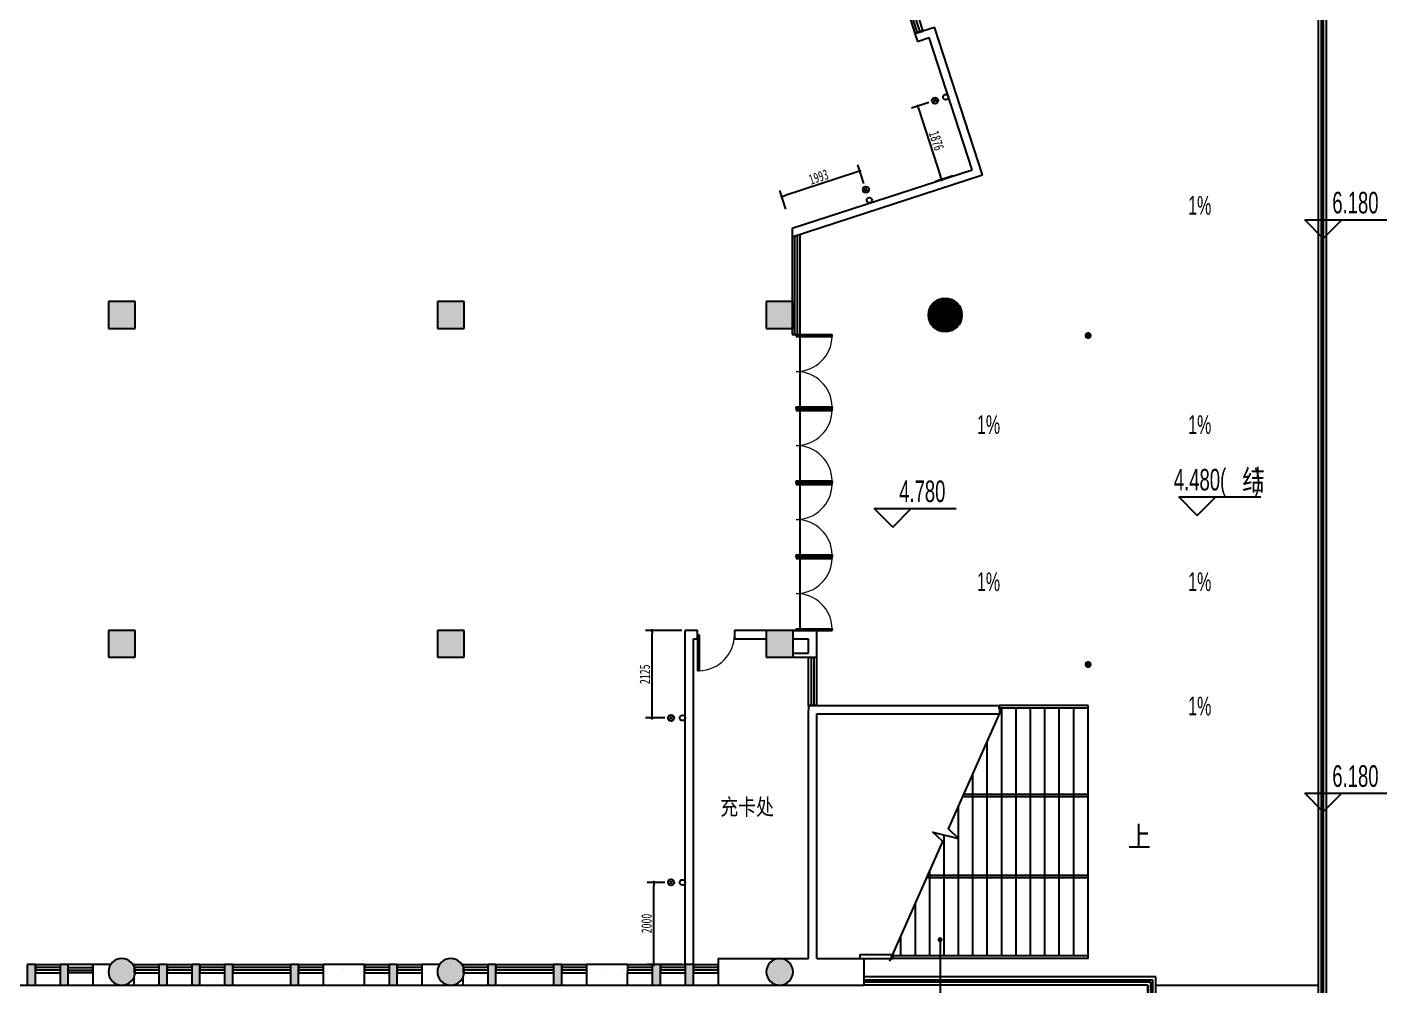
# Model space of a CAD drawing. Header units: inches. Extents: x 871252 to 1312932, y -88801 to 86720.
# Drawn here: x 1079443 to 1112508, y -62343 to -39028 of the extents above; entities that cross this region are included whole.
import ezdxf

# ---------------------------------------------------------------- set-up
doc = ezdxf.new("R2010")
doc.units = ezdxf.units.IN
doc.header["$MEASUREMENT"] = 0
doc.linetypes.add('DASH', pattern=[0.35, 0.25, -0.1])
for name, color, linetype in [('0-雨水', 141, 'Continuous'), ('COLUMN', 6, 'Continuous'), ('CURTWALL', 4, 'Continuous'), ('DIM_ELEV', 3, 'Continuous'), ('DIM_LEAD', 153, 'Continuous'), ('DIM_SYMB', 3, 'Continuous'), ('HANDRAIL', 3, 'Continuous'), ('LG', 84, 'Continuous'), ('LVTRY', 6, 'Continuous'), ('PUB_HATCH', 8, 'Continuous'), ('PUB_TEXT', 151, 'Continuous'), ('STAIR', 6, 'Continuous'), ('WALL', 7, 'Continuous'), ('WINDOW', 3, 'Continuous'), ('供排水', 4, 'Continuous'), ('电位', 1, 'Continuous')]:
    doc.layers.add(name, color=color, linetype=linetype)
doc.styles.add('_TCH_DIM', font='stylu.ttf')
doc.styles.get("Standard").update_dxf_attribs({"font": '', "width": 0.7, "height": 250})
doc.styles.get('Standard').set_extended_font_data('NSimSun')
doc.dimstyles.new('电路', dxfattribs={"dimscale": 80, "dimtxt": 2.5, "dimasz": 1, "dimexe": 2, "dimexo": 1, "dimtad": 1, "dimdec": 0, "dimtxsty": 'Standard', "dimblk": 'DOT', "dimcen": 1, "dimclrd": 6, "dimclre": 6, "dimclrt": 6, "dimadec": 0, "dimazin": 0, "dimtfac": 1, "dimtdec": 0, "dimtmove": 0, "dimatfit": 3, "dimfxl": 0, "dimarcsym": 0})

# ---------------------------------------------------------------- blocks, each defined once
blk = doc.blocks.new('$DorLib2D$00000002')
for p, q in [((-0.5, 0), (-0.5, 0.4875)), ((-0.475, 0.4875), (-0.5, 0.4875)), ((-0.475, 0), (-0.475, 0.4875)), ((0.475, 0), (0.475, 0.4875)), ((0.475, 0.4875), (0.5, 0.4875)), ((0.5, 0), (0.5, 0.4875)), ((-0.5, 0), (-0.475, 0)), ((0.5, 0), (0.475, 0))]:
    blk.add_line(p, q)
at = {"lineweight": 13}
for centre, start, end in [((-0.4875, 0), 0, 88.53072), ((0.4875, 0), 91.46928, 180)]:
    blk.add_arc(centre, 0.4875, start, end, dxfattribs=at)
blk = doc.blocks.new('$DorLib2D$00000001')
for p, q in [((0.45, 0.975), (0.5, 0.975)), ((0.45, 0), (0.45, 0.975)), ((0.5, 0), (0.5, 0.975)), ((0.5, 0), (0.45, 0))]:
    blk.add_line(p, q)
at = {"lineweight": 13}
blk.add_arc((0.475, 0), 0.975, 91.4693, 180, dxfattribs=at)
blk = doc.blocks.new('$TCHSYS$WIN2D')
for p, q in [((-0.5, 0.5), (0.5, 0.5)), ((-0.5, 0.5), (-0.5, -0.5)), ((0.5, 0.5), (0.5, -0.5)), ((0.5, 0.167), (-0.5, 0.167)), ((0.5, -0.167), (-0.5, -0.167)), ((-0.5, -0.5), (0.5, -0.5))]:
    blk.add_line(p, q)
blk = doc.blocks.new('_YZH')
blk.add_circle((0, 0), 0.5)
at = {"layer": 'PUB_HATCH', "const_width": 0.5}
blk.add_lwpolyline([(-0.25, 0, 1), (0.25, 0, 1)], format="xyb", close=True, dxfattribs=at)
blk = doc.blocks.new('A$C4B041D0B')
at = {"layer": '供排水', "color": 14}
for p, q in [((393, 128), (287, 22)), ((287, 128), (393, 22))]:
    blk.add_line(p, q, dxfattribs=at)
at = {"layer": '供排水'}
for centre, radius in [((65, 75), 65.2), ((340, 75), 75)]:
    blk.add_circle(centre, radius, dxfattribs=at)
blk = doc.blocks.new('_DOT')
at = {"color": 0, "linetype": 'ByBlock'}
blk.add_line((-0.5, 0), (-1, 0), dxfattribs=at)
at = {"color": 0, "linetype": 'ByBlock', "const_width": 0.5}
blk.add_lwpolyline([(-0.25, 0, 1), (0.25, 0, 1)], format="xyb", close=True, dxfattribs=at)
blk = doc.blocks.new('*D437')
at = {"layer": 'Defpoints', "color": 0, "transparency": 16777216}
for p in [(1094681, -59828), (1095028, -59828), (1095443, -61828)]:
    blk.add_point(p, dxfattribs=at)
at = {"layer": '电位', "color": 6, "lineweight": -2, "transparency": 16777216}
for p, q in [((1094948, -59828), (1094521, -59828)), ((1094681, -61748), (1094681, -59908)), ((1095363, -61828), (1094521, -61828))]:
    blk.add_line(p, q, dxfattribs=at)
at = {"layer": '电位', "color": 6, "lineweight": -2, "transparency": 16777216, "xscale": 80, "yscale": 80, "zscale": 80}
for p, rotation in [((1094681, -59828), 90), ((1094681, -61828), 270)]:
    blk.add_blockref('_DOT', p, dxfattribs=dict(at, rotation=rotation))
at = {"layer": '电位', "color": 6, "transparency": 16777216, "insert": (1094506, -60828), "char_height": 250, "attachment_point": 5, "rotation": 90}
blk.add_mtext('2000', dxfattribs=at)
blk = doc.blocks.new('*D438')
at = {"layer": 'Defpoints', "color": 0, "transparency": 16777216}
for p in [(1094640, -53703), (1095443, -53703), (1095028, -55828)]:
    blk.add_point(p, dxfattribs=at)
at = {"layer": '电位', "color": 6, "lineweight": -2, "transparency": 16777216}
for p, q in [((1095363, -53703), (1094480, -53703)), ((1094640, -55748), (1094640, -53783)), ((1094948, -55828), (1094480, -55828))]:
    blk.add_line(p, q, dxfattribs=at)
at = {"layer": '电位', "color": 6, "lineweight": -2, "transparency": 16777216, "xscale": 80, "yscale": 80, "zscale": 80}
for p, rotation in [((1094640, -53703), 90), ((1094640, -55828), 270)]:
    blk.add_blockref('_DOT', p, dxfattribs=dict(at, rotation=rotation))
at = {"layer": '电位', "color": 6, "transparency": 16777216, "insert": (1094465, -54766), "char_height": 250, "attachment_point": 5, "rotation": 90}
blk.add_mtext('2125', dxfattribs=at)
blk = doc.blocks.new('*D440')
at = {"layer": 'Defpoints', "color": 0, "transparency": 16777216}
for p in [(1101450, -40837), (1102030, -42622), (1101681, -42735)]:
    blk.add_point(p, dxfattribs=at)
at = {"layer": '电位', "color": 6, "lineweight": -2, "transparency": 16777216}
for p, q in [((1101374, -40862), (1100949, -41000)), ((1101126, -41026), (1101657, -42659)), ((1101954, -42646), (1101529, -42784))]:
    blk.add_line(p, q, dxfattribs=at)
at = {"layer": '电位', "color": 6, "lineweight": -2, "transparency": 16777216, "xscale": 80, "yscale": 80, "zscale": 80}
for p, rotation in [((1101102, -40950), 108.0000000536216), ((1101681, -42735), 288.0000000536216)]:
    blk.add_blockref('_DOT', p, dxfattribs=dict(at, rotation=rotation))
at = {"layer": '电位', "color": 6, "transparency": 16777216, "insert": (1101558, -41788), "char_height": 250, "attachment_point": 5, "rotation": 288}
blk.add_mtext('1876', dxfattribs=at)
blk = doc.blocks.new('*D441')
at = {"layer": 'Defpoints', "color": 0, "transparency": 16777216}
for p in [(1099815, -42905), (1097798, -43148), (1097921, -43526)]:
    blk.add_point(p, dxfattribs=at)
at = {"layer": '电位', "color": 6, "lineweight": -2, "transparency": 16777216}
for p, q in [((1099615, -42552), (1097874, -43123)), ((1099790, -42829), (1099641, -42375)), ((1097896, -43450), (1097748, -42996))]:
    blk.add_line(p, q, dxfattribs=at)
at = {"layer": '电位', "color": 6, "lineweight": -2, "transparency": 16777216, "xscale": 80, "yscale": 80, "zscale": 80}
for p, rotation in [((1099691, -42527), 18.15890514899345), ((1097798, -43148), 198.1589051489935)]:
    blk.add_blockref('_DOT', p, dxfattribs=dict(at, rotation=rotation))
at = {"layer": '电位', "color": 6, "transparency": 16777216, "insert": (1098690, -42671), "char_height": 250, "attachment_point": 5, "rotation": 18.1589}
blk.add_mtext('1993', dxfattribs=at)

msp = doc.modelspace()

# ---------------------------------------------------------------- hatches: boundary and pattern name
at = {"layer": '0-雨水'}
h = msp.add_hatch(color=256, dxfattribs=at)
edge = h.paths.add_edge_path()
edge.add_arc((1105243.2, -46528), 75, 0, 180, ccw=False)
edge.add_arc((1105243.2, -46528), 75, -180, 0, ccw=False)
h = msp.add_hatch(color=256, dxfattribs=at)
edge = h.paths.add_edge_path()
edge.add_arc((1105243.2, -54528), 75, 0, 180, ccw=False)
edge.add_arc((1105243.2, -54528), 75, -180, 0, ccw=False)
at = {"layer": 'PUB_HATCH'}
for points in [[(1082068.2, -46352.6), (1082068.2, -45702.6), (1081418.2, -45702.6), (1081418.2, -46352.6)], [(1090068.1, -46352.6), (1090068.1, -45702.6), (1089418.1, -45702.6), (1089418.1, -46352.6)], [(1098068.1, -46352.6), (1098068.1, -45702.6), (1097418.1, -45702.6), (1097418.1, -46352.6)], [(1082068.3, -54353), (1082068.3, -53703), (1081418.3, -53703), (1081418.3, -54353)], [(1090068.1, -54353), (1090068.1, -53703), (1089418.1, -53703), (1089418.1, -54353)], [(1098068.1, -54353), (1098068.1, -53703), (1097418.1, -53703), (1097418.1, -54353)], [(1079643.2, -62328), (1079643.2, -61828), (1079443.2, -61828), (1079443.2, -62328)], [(1080443.2, -62328), (1080443.2, -61828), (1080243.2, -61828), (1080243.2, -62328)], [(1082068.3, -62003, 1), (1081418.3, -62003, 1)], [(1082843.2, -62328), (1082843.2, -61828), (1082643.2, -61828), (1082643.2, -62328)], [(1083643.2, -62328), (1083643.2, -61828), (1083443.2, -61828), (1083443.2, -62328)], [(1084443.2, -62328), (1084443.2, -61828), (1084243.2, -61828), (1084243.2, -62328)], [(1086043.2, -62328), (1086043.2, -61828), (1085843.2, -61828), (1085843.2, -62328)], [(1088443.2, -62328), (1088443.2, -61828), (1088243.2, -61828), (1088243.2, -62328)], [(1090068.1, -62003, 1), (1089418.1, -62003, 1)], [(1090843.2, -62328), (1090843.2, -61828), (1090643.2, -61828), (1090643.2, -62328)], [(1092443.2, -62328), (1092443.2, -61828), (1092243.2, -61828), (1092243.2, -62328)], [(1094843.2, -62328), (1094843.2, -61828), (1094643.2, -61828), (1094643.2, -62328)], [(1095643.2, -62328), (1095643.2, -61828), (1095443.2, -61828), (1095443.2, -62328)], [(1098068.1, -62003, 1), (1097418.1, -62003, 1)]]:
    msp.add_hatch(color=256, dxfattribs=at).paths.add_polyline_path(points)

# ---------------------------------------------------------------- linework, layer by layer
msp.add_line((1106893.2, -62328), (1110843.2, -62328))
at = {"layer": '0-雨水', "const_width": 20}
for points in [[(1105168.2, -46528, -1), (1105318.2, -46528, -1), (1105168.2, -46528, -1)], [(1105168.2, -54528, -1), (1105318.2, -54528, -1), (1105168.2, -54528, -1)]]:
    msp.add_lwpolyline(points, format="xyb", dxfattribs=at)
at = {"layer": 'COLUMN'}
for p, q in [((1082068.2, -45702.6), (1081418.2, -45702.6)), ((1081418.2, -45702.6), (1081418.2, -46352.6)), ((1082068.2, -46352.6), (1082068.2, -45702.6)), ((1090068.1, -45702.6), (1089418.1, -45702.6)), ((1089418.1, -45702.6), (1089418.1, -46352.6)), ((1090068.1, -46352.6), (1090068.1, -45702.6)), ((1098068.1, -45702.6), (1097418.1, -45702.6)), ((1097418.1, -45702.6), (1097418.1, -46352.6)), ((1098068.1, -46352.6), (1098068.1, -45702.6)), ((1081418.2, -46352.6), (1082068.2, -46352.6)), ((1089418.1, -46352.6), (1090068.1, -46352.6)), ((1097418.1, -46352.6), (1098068.1, -46352.6)), ((1082068.3, -53703), (1081418.3, -53703)), ((1081418.3, -53703), (1081418.3, -54353)), ((1082068.3, -54353), (1082068.3, -53703)), ((1090068.1, -53703), (1089418.1, -53703)), ((1089418.1, -53703), (1089418.1, -54353)), ((1090068.1, -54353), (1090068.1, -53703)), ((1098068.1, -53703), (1097418.1, -53703)), ((1097418.1, -53703), (1097418.1, -54353)), ((1098068.1, -54353), (1098068.1, -53703)), ((1081418.3, -54353), (1082068.3, -54353)), ((1089418.1, -54353), (1090068.1, -54353)), ((1097418.1, -54353), (1098068.1, -54353)), ((1079643.2, -61828), (1079443.2, -61828)), ((1079443.2, -61828), (1079443.2, -62328)), ((1079643.2, -62328), (1079643.2, -61828)), ((1080443.2, -61828), (1080243.2, -61828)), ((1080243.2, -61828), (1080243.2, -62328)), ((1080443.2, -62328), (1080443.2, -61828)), ((1082843.2, -61828), (1082643.2, -61828)), ((1082643.2, -61828), (1082643.2, -62328)), ((1082843.2, -62328), (1082843.2, -61828)), ((1083643.2, -61828), (1083443.2, -61828)), ((1083443.2, -61828), (1083443.2, -62328)), ((1083643.2, -62328), (1083643.2, -61828)), ((1084443.2, -61828), (1084243.2, -61828)), ((1084243.2, -61828), (1084243.2, -62328)), ((1084443.2, -62328), (1084443.2, -61828)), ((1086043.2, -61828), (1085843.2, -61828)), ((1085843.2, -61828), (1085843.2, -62328)), ((1086043.2, -62328), (1086043.2, -61828)), ((1087643.2, -61828), (1086643.2, -61828)), ((1087643.2, -62328), (1087643.2, -61828)), ((1088443.2, -61828), (1088243.2, -61828)), ((1088243.2, -61828), (1088243.2, -62328)), ((1088443.2, -62328), (1088443.2, -61828)), ((1090843.2, -61828), (1090643.2, -61828)), ((1090643.2, -61828), (1090643.2, -62328)), ((1090843.2, -62328), (1090843.2, -61828)), ((1092443.2, -61828), (1092243.2, -61828)), ((1092243.2, -61828), (1092243.2, -62328)), ((1092443.2, -62328), (1092443.2, -61828)), ((1094043.2, -61828), (1093043.2, -61828)), ((1094843.2, -61828), (1094643.2, -61828)), ((1094643.2, -61828), (1094643.2, -62328)), ((1094843.2, -62328), (1094843.2, -61828)), ((1095643.2, -61828), (1095443.2, -61828)), ((1095443.2, -61828), (1095443.2, -62328)), ((1095643.2, -62328), (1095643.2, -61828)), ((1086643.2, -62028), (1086643.2, -62328)), ((1093043.2, -62028), (1093043.2, -62328)), ((1094043.2, -62328), (1094043.2, -62028)), ((1079443.2, -62328), (1079643.2, -62328)), ((1080243.2, -62328), (1080443.2, -62328)), ((1082643.2, -62328), (1082843.2, -62328)), ((1083443.2, -62328), (1083643.2, -62328)), ((1084243.2, -62328), (1084443.2, -62328)), ((1085843.2, -62328), (1086043.2, -62328)), ((1086643.2, -62328), (1087643.2, -62328)), ((1088243.2, -62328), (1088443.2, -62328)), ((1090643.2, -62328), (1090843.2, -62328)), ((1092243.2, -62328), (1092443.2, -62328)), ((1093043.2, -62328), (1094043.2, -62328)), ((1094643.2, -62328), (1094843.2, -62328)), ((1095443.2, -62328), (1095643.2, -62328))]:
    msp.add_line(p, q, dxfattribs=at)
msp.add_circle((1101767.7, -46028), 408.9, dxfattribs=at)
for centre, start, end in [((1081743.3, -62003), 0, 180), ((1089743.1, -62003), 0, 180), ((1097743.1, -62003), 0, 180), ((1081743.3, -62003), 180, 0), ((1089743.1, -62003), 180, 0), ((1097743.1, -62003), 180, 0)]:
    msp.add_arc(centre, 325, start, end, dxfattribs=at)
at = {"layer": 'CURTWALL'}
for p, q in [((1098043.2, -44127.2), (1098043.2, -46503)), ((1098109.8, -46503), (1098109.8, -44105.6)), ((1098176.5, -46503), (1098176.5, -44083.9)), ((1098243.2, -46503), (1098243.2, -44062.3)), ((1098043.2, -46503), (1098243.2, -46503)), ((1098243.2, -53703), (1098043.2, -53703)), ((1086743.2, -61928), (1086743.2, -61928)), ((1087143.2, -61928), (1087143.2, -61928)), ((1087543.2, -61928), (1087543.2, -61928)), ((1093143.2, -61928), (1093143.2, -61928)), ((1093543.2, -61928), (1093543.2, -61928)), ((1093943.2, -61928), (1093943.2, -61928))]:
    msp.add_line(p, q, dxfattribs=at)
at = {"layer": 'DIM_ELEV'}
for p, q in [((1110962.2, -44164.8), (1110512.2, -43714.8)), ((1110512.2, -43714.8), (1112507.8, -43714.8)), ((1110962.2, -44164.8), (1111412.2, -43714.8)), ((1107898.4, -50903.1), (1107448.4, -50453.1)), ((1107448.4, -50453.1), (1109444, -50453.1)), ((1107898.4, -50903.1), (1108348.4, -50453.1)), ((1100492, -51185.5), (1100042, -50735.5)), ((1100042, -50735.5), (1102037.6, -50735.5)), ((1100492, -51185.5), (1100942, -50735.5)), ((1110962.2, -58111.7), (1110512.2, -57661.7)), ((1110512.2, -57661.7), (1112507.8, -57661.7)), ((1110962.2, -58111.7), (1111412.2, -57661.7))]:
    msp.add_line(p, q, dxfattribs=at)
at = {"layer": 'DIM_LEAD'}
msp.add_line((1101643.6, -61219.6), (1101643.6, -63616.4), dxfattribs=at)
at = {"layer": 'DIM_LEAD', "const_width": 60}
msp.add_lwpolyline([(1101643.6, -61189.6, 1), (1101643.6, -61249.6, 1)], format="xyb", close=True, dxfattribs=at)
at = {"layer": 'DIM_SYMB'}
for points in [[(1107580.3, -43458.3, 0, 0, 0), (1106974.8, -44053.7, 104, 0, 0), (1106696.8, -44327.1, 0, 0, 0)], [(1103109.5, -48597.8, 0, 0, 0), (1103714.9, -48002.4, 104, 0, 0), (1103993, -47728.9, 0, 0, 0)], [(1107580.3, -48597.8, 0, 0, 0), (1106974.8, -48002.4, 104, 0, 0), (1106696.8, -47728.9, 0, 0, 0)], [(1103109.5, -52612.3, 0, 0, 0), (1103714.9, -53207.7, 104, 0, 0), (1103993, -53481.1, 0, 0, 0)], [(1107580.3, -52612.3, 0, 0, 0), (1106974.8, -53207.7, 104, 0, 0), (1106696.8, -53481.1, 0, 0, 0)], [(1107580.3, -55443.8, 0, 0, 0), (1106974.8, -54848.4, 104, 0, 0), (1106696.8, -54574.9, 0, 0, 0)], [(1106056.4, -58708, 0, 0, 0), (1103873.7, -58708, 120, 0, 0), (1103423.7, -58708, 0, 0, 0)]]:
    msp.add_lwpolyline(points, format="xyseb", dxfattribs=at)
msp.add_lwpolyline([(1100423.1, -61740.8), (1101710, -58836), (1101468.5, -58603.6), (1102089.5, -58757.2), (1101846.7, -58527.4), (1103133.7, -55622.6)], dxfattribs=at)
at = {"layer": 'HANDRAIL'}
for p, q in [((1105242.8, -55528), (1103087, -55528)), ((1105242.8, -55588), (1105242.8, -55528)), ((1105242.8, -55588), (1103060.4, -55588)), ((1105242.8, -57748), (1102192, -57748)), ((1105242.8, -57688), (1102218.6, -57688)), ((1105242.8, -57748), (1105242.8, -57688)), ((1105242.8, -59718), (1101319.3, -59718)), ((1105242.8, -59658), (1101345.8, -59658)), ((1105242.8, -59768), (1105242.8, -59708)), ((1098643.2, -61678), (1098643.2, -61618)), ((1105242.8, -61678), (1100450.9, -61678)), ((1105242.8, -61618), (1100477.5, -61618)), ((1105242.8, -61678), (1105242.8, -61618))]:
    msp.add_line(p, q, dxfattribs=at)
at = {"layer": 'LG'}
for p, q in [((1110918.2, -65054.1), (1110918.2, -22478)), ((1110968.2, -65054.1), (1110968.2, -22478)), ((1106818.2, -62203), (1099793, -62203)), ((1106768.2, -62253), (1099793, -62253)), ((1106768.2, -65054.1), (1106768.2, -62253)), ((1106818.2, -65054.1), (1106818.2, -62203))]:
    msp.add_line(p, q, dxfattribs=at)
at = {"layer": 'LVTRY', "linetype": 'ByBlock'}
for p, q in [((1098043.2, -43917), (1102424.3, -42493.4)), ((1095443.2, -60768), (1095443.2, -53728)), ((1095443.2, -61828), (1095443.2, -60828))]:
    msp.add_line(p, q, dxfattribs=at)
at = {"layer": 'STAIR'}
for p, q in [((1110843.2, -65054.1), (1110843.2, -22478)), ((1111043.2, -65054.1), (1111043.2, -22478)), ((1105242.8, -55588), (1103060.4, -55588)), ((1103142.8, -61618), (1103142.8, -55588)), ((1103492.8, -61618), (1103492.8, -55588)), ((1103842.8, -61618), (1103842.8, -55588)), ((1104192.8, -61618), (1104192.8, -55588)), ((1104542.8, -61618), (1104542.8, -55588)), ((1104892.8, -61618), (1104892.8, -55588)), ((1105242.8, -61618), (1105242.8, -55588)), ((1102792.8, -61618), (1102792.8, -56391.9)), ((1102442.8, -61618), (1102442.8, -57181.9)), ((1102092.8, -61618), (1102092.8, -57971.9)), ((1101742.8, -61618), (1101742.8, -58671.4)), ((1101392.8, -61618), (1101392.8, -59551.9)), ((1101042.8, -61618), (1101042.8, -60341.9)), ((1100692.8, -61618), (1100692.8, -61131.9)), ((1105242.8, -61678), (1105242.8, -61618)), ((1106893.2, -62128), (1099793, -62128)), ((1106893.2, -65054.1), (1106893.2, -62128)), ((1106693.2, -62328), (1099793, -62328)), ((1106693.2, -62328), (1106693.2, -65054.1)), ((1106693.2, -65054.1), (1106693.2, -62328))]:
    msp.add_line(p, q, dxfattribs=at)
msp.add_lwpolyline([(1077443.2, -62328), (1096243.2, -62328)], dxfattribs=at)
at = {"layer": 'WALL'}
for p, q in [((1101223.4, -39120.7), (1101033.2, -39182.5)), ((1101033.2, -39182.5), (1101095, -39372.7)), ((1101095, -39372.7), (1101380.2, -39280)), ((1101223.4, -39120.7), (1101508.6, -39028)), ((1102424.3, -42493.4), (1101380.2, -39280)), ((1102676.3, -42621.8), (1101508.6, -39028)), ((1098043.2, -43917), (1102424.3, -42493.4)), ((1098043.2, -44127.2), (1102676.3, -42621.8)), ((1098043.2, -43917), (1098043.2, -44127.2)), ((1095443.2, -61828), (1095443.2, -53703)), ((1095743.2, -53703), (1095443.2, -53703)), ((1095743.2, -53903), (1095743.2, -53703)), ((1097418.1, -53703), (1096643.2, -53703)), ((1096643.2, -53703), (1096643.2, -53903)), ((1098068.1, -53703), (1098143.2, -53703)), ((1098143.2, -53703), (1098643.2, -53703)), ((1098643.2, -54253), (1098643.2, -53703)), ((1095643.2, -61828), (1095643.2, -53903)), ((1095643.2, -53903), (1095743.2, -53903)), ((1096643.2, -53903), (1097418.1, -53903)), ((1098068.1, -53903), (1098143.2, -53903)), ((1098143.2, -53903), (1098443.2, -53903)), ((1098443.2, -54253), (1098443.2, -53903)), ((1098068.1, -54253), (1098443.2, -54253)), ((1098068.1, -54353), (1098443.2, -54353)), ((1098443.2, -54353), (1098643.2, -54353)), ((1098643.2, -54353), (1098643.2, -54253)), ((1098643.2, -55528), (1098443.2, -55528)), ((1098443.2, -55528), (1098443.2, -55628)), ((1098643.2, -55528), (1103087, -55528)), ((1103087, -55528), (1103087, -55728)), ((1098443.2, -61678), (1098443.2, -55628)), ((1098643.2, -55728), (1103087, -55728)), ((1098643.2, -61678), (1098643.2, -55728)), ((1081469.4, -61828), (1081043.2, -61828)), ((1081043.2, -61828), (1081043.2, -62028)), ((1082043.2, -61828), (1082017.1, -61828)), ((1082043.2, -61877.8), (1082043.2, -61828)), ((1089469.2, -61828), (1089043.2, -61828)), ((1089043.2, -61828), (1089043.2, -62028)), ((1090043.2, -61828), (1090017, -61828)), ((1090043.2, -61878.2), (1090043.2, -61828)), ((1096243.2, -61678), (1097743.1, -61678)), ((1096243.2, -61678), (1096243.2, -62328)), ((1096243.2, -62028), (1096243.2, -61828)), ((1097743.1, -61678), (1098443.2, -61678)), ((1098643.2, -61678), (1099793, -61678)), ((1099693, -61578), (1100495.2, -61578)), ((1099693, -61578), (1099693, -61678)), ((1099693, -61678), (1100495.2, -61678)), ((1099793, -61678), (1099793, -62328)), ((1100495.2, -61578), (1100495.2, -61678)), ((1081043.2, -62028), (1081043.2, -62328)), ((1082043.2, -62328), (1082043.2, -62128.2)), ((1089043.2, -62028), (1089043.2, -62328)), ((1090043.2, -62328), (1090043.2, -62127.8)), ((1081043.2, -62328), (1082043.2, -62328)), ((1089043.2, -62328), (1090043.2, -62328)), ((1096243.2, -62328), (1097743.1, -62328)), ((1097743.1, -62328), (1098543.2, -62328)), ((1098543.2, -62328), (1099793, -62328))]:
    msp.add_line(p, q, dxfattribs=at)
at = {"layer": 'WINDOW'}
for p, q in [((1098243.2, -48303), (1098243.2, -46503)), ((1098243.2, -50103), (1098243.2, -48303)), ((1098243.2, -51903), (1098243.2, -50103)), ((1098243.2, -53703), (1098243.2, -51903))]:
    msp.add_line(p, q, dxfattribs=at)

# ---------------------------------------------------------------- block references
at = {"layer": 'COLUMN', "xscale": 800, "yscale": 800, "zscale": 800}
msp.add_blockref('_YZH', (1101767.7, -46028), dxfattribs=at)
at = {"layer": 'WINDOW'}
for name, p, xscale, yscale, zscale, rotation in [('$TCHSYS$WIN2D', (1101035.6, -38866.3), 600.0000000000352, -200, 600, 288.0000000612918), ('$DorLib2D$00000002', (1098143.2, -47403), -1800, -1800, -1800, 90), ('$DorLib2D$00000002', (1098143.2, -49203), -1800, -1800, -1800, 90), ('$DorLib2D$00000002', (1098143.2, -51003), -1800, -1800, -1800, 90), ('$DorLib2D$00000002', (1098143.2, -52803), -1800, -1800, -1800, 90), ('$TCHSYS$WIN2D', (1098543.2, -54940.5), 1175.013664193917, 200, 1175.013664193859, 90), ('$TCHSYS$WIN2D', (1080743.2, -61928), -600, -200, -600, 359.9999999999889), ('$TCHSYS$WIN2D', (1082343.2, -61928), 600, 200, 600, 359.9999999999889)]:
    msp.add_blockref(name, p, dxfattribs=dict(at, xscale=xscale, yscale=yscale, zscale=zscale, rotation=rotation))
at = {"layer": 'WINDOW', "linetype": 'DASH', "xscale": -900, "yscale": -900, "zscale": -900}
msp.add_blockref('$DorLib2D$00000001', (1096193.2, -53803), dxfattribs=at)
at = {"layer": 'WINDOW', "yscale": 200}
for p, xscale, zscale in [((1079943.2, -61928), 600, 600), ((1083143.2, -61928), 600, 600), ((1083943.2, -61928), 600, 600), ((1085143.2, -61928), 1400, 1400), ((1086343.2, -61928), 600, 600), ((1087943.2, -61928), 600, 600), ((1088743.2, -61928), 600, 600), ((1090343.2, -61928), 600, 600), ((1091543.2, -61928), 1400, 1400), ((1092743.2, -61928), 600, 600), ((1094343.2, -61928), 600, 600), ((1095143.2, -61928), 600, 600), ((1095943.2, -61928), 600, 600)]:
    msp.add_blockref('$TCHSYS$WIN2D', p, dxfattribs=dict(at, xscale=xscale, zscale=zscale))
at = {"layer": '供排水'}
for p, rotation in [((1101820.2, -40635.4), 198.3206027212976), ((1100016.5, -43275.3), 108.3206031227398), ((1095443.2, -55753), 180), ((1095443.2, -59753), 180)]:
    msp.add_blockref('A$C4B041D0B', p, dxfattribs=dict(at, rotation=rotation))

# ---------------------------------------------------------------- texts
at = {"layer": 'PUB_TEXT', "style": '_TCH_DIM'}
for s, height, width, p in [('1%%%', 455, 0.64, (1107677.6, -43590)), ('6.180', 525, 0.64, (1111182.8, -43557.3)), ('1%%%', 455, 0.64, (1102540.7, -48921)), ('1%%%', 455, 0.64, (1107677.6, -48921)), ('4.480(', 525, 0.64, (1107328.1, -50295.6)), ('结', 506.4, 0.8, (1108992.1, -50295.6)), (')', 525, 0.64, (1109287, -50295.6)), ('4.780', 525, 0.64, (1100648.6, -50578)), ('1%%%', 455, 0.64, (1102540.7, -52744.1)), ('1%%%', 455, 0.64, (1107677.6, -52744.1)), ('1%%%', 455, 0.64, (1107677.6, -55767)), ('6.180', 525, 0.64, (1111182.8, -57504.2)), ('上', 506.4, 0.8, (1106213.9, -58970.5))]:
    msp.add_text(s, height=height, dxfattribs=dict(at, width=width)).set_placement(p)
at = {"layer": 'PUB_TEXT', "width": 0.8}
msp.add_text('充卡处', height=398.73, dxfattribs=at).set_placement((1096298.2, -58190.8))

# ---------------------------------------------------------------- dimensions: what is measured, and where the dimension line sits
at = {"layer": '电位', "color": 1}
for p1, p2, distance, picture, middle in [((1101449.8, -40837.1), (1102029.6, -42621.7), -366, '*D440', (1101558, -41788.4)), ((1099814.8, -42905), (1097921.4, -43526), -397.5, '*D441', (1098689.7, -42671.5))]:
    dim = msp.add_aligned_dim(p1=p1, p2=p2, distance=distance, dimstyle='电路', dxfattribs=at)
    dim.commit()
    dim.dimension.update_dxf_attribs({"geometry": picture, "text_midpoint": middle})
for base, p1, p2, picture, middle in [((1094640.3, -53703), (1095028.2, -55828), (1095443.2, -53703), '*D438', (1094465.3, -54765.5)), ((1094680.6, -59828), (1095443.2, -61828), (1095028.2, -59828), '*D437', (1094505.6, -60828))]:
    dim = msp.add_linear_dim(base=base, p1=p1, p2=p2, angle=90, dimstyle='电路', dxfattribs=at)
    dim.commit()
    dim.dimension.update_dxf_attribs({"geometry": picture, "text_midpoint": middle})

doc.saveas('drawing.dxf')
